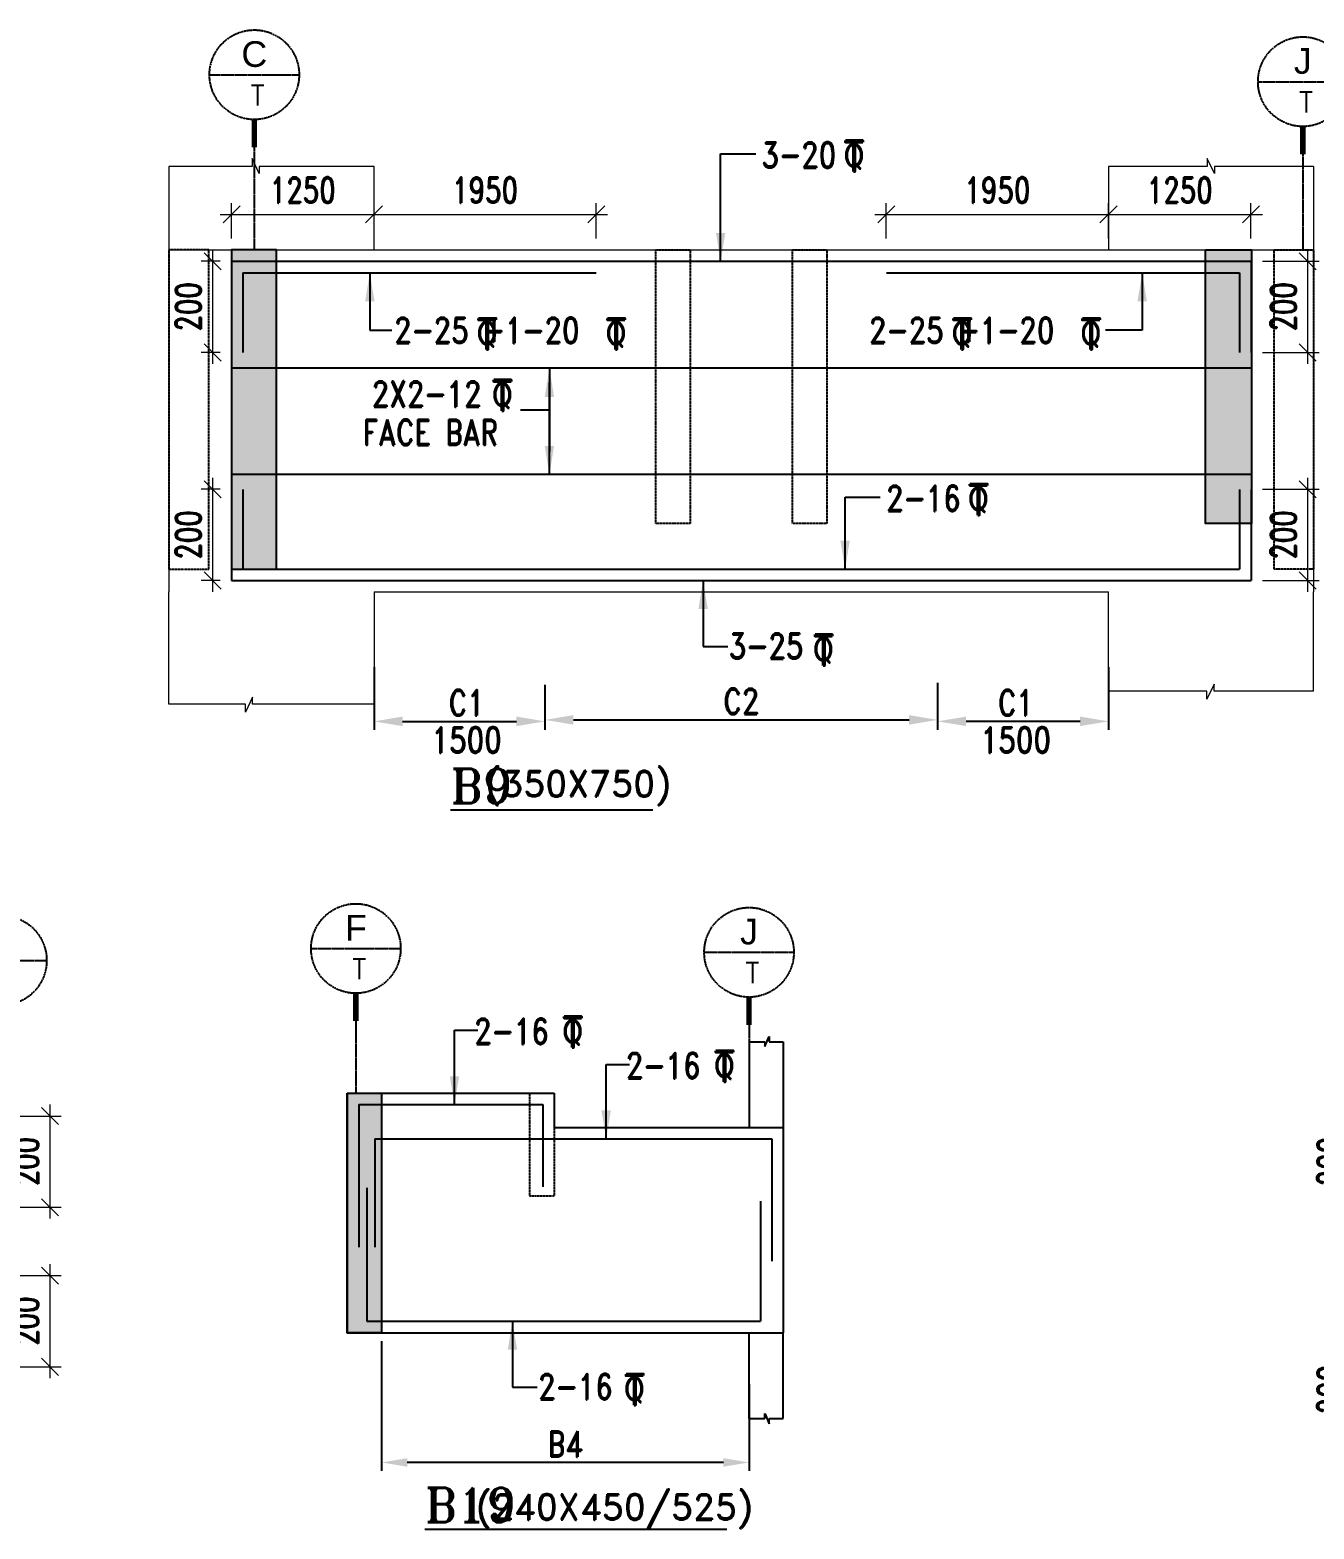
# Model space of a CAD drawing. Header units: millimetres. Extents: x 2061841 to 105821645, y -77612 to 48520811.
# Drawn here: x 2886981 to 2898248, y 29973 to 43119 of the extents above; entities that cross this region are included whole.
import ezdxf
from ezdxf.enums import TextEntityAlignment as Align

# ---------------------------------------------------------------- set-up
doc = ezdxf.new("R2010")
doc.units = ezdxf.units.MM
doc.header["$LTSCALE"] = 10
doc.header["$MEASUREMENT"] = 0
for name, pattern in [('$0$HIDDEN', [0.375, 0.25, -0.125]), ('BASEMENT COLUMN SETTING OUT-PART 2_R4$0$CENTER', [2, 1.25, -0.25, 0.25, -0.25]), ('CENTER', [2, 1.25, -0.25, 0.25, -0.25])]:
    doc.linetypes.add(name, pattern=pattern)
for name, color, linetype in [('A-Grid-Tower', 8, 'CENTER'), ('BASEMENT COLUMN SETTING OUT-PART 2_R4$0$A-GRID-MAIN', 2, 'BASEMENT COLUMN SETTING OUT-PART 2_R4$0$CENTER'), ('BEAM', 4, 'Continuous'), ('BEAM HATCH', 252, 'Continuous'), ('BEAM STIRRUPS', 3, 'Continuous'), ('LEADER', 3, 'Continuous'), ('REIN', 1, 'Continuous'), ('SHEET', 7, 'Continuous'), ('VIN_BEAM', 4, 'Continuous')]:
    doc.layers.add(name, color=color, linetype=linetype)
doc.layers.add('TEXT', color=2, linetype='Continuous', lineweight=25)
doc.layers.add('VIN_SLAB DIMENSION', color=3, linetype='Continuous', lineweight=13)
doc.styles.add('200', font='romand.shx', dxfattribs={"width": 0.8, "height": 225})
doc.styles.add('BASEMENT COLUMN SETTING OUT-PART 2_R4$0$MAS-TXTL', font='arial.ttf', dxfattribs={"height": 200})
doc.styles.add('BASEMENT COLUMN SETTING OUT-PART 2_R4$0$MAS-TXTS', font='romans.shx', dxfattribs={"width": 0.8, "height": 180})
doc.styles.add('PK', font='romand.shx', dxfattribs={"width": 0.7, "height": 225})
doc.styles.add('PRP 100', font='romand.shx', dxfattribs={"width": 0.75})
doc.styles.add('RD', font='romand.shx', dxfattribs={"width": 0.9, "height": 225})
doc.styles.add('ROMAND', font='romand', dxfattribs={"height": 200})
doc.styles.add('RT', font='romant.shx', dxfattribs={"height": 250})
doc.dimstyles.new('dim', dxfattribs={"dimtxt": 225, "dimasz": 150, "dimexe": 100, "dimexo": 100, "dimgap": 100, "dimtad": 1, "dimdec": 0, "dimlfac": -1, "dimrnd": 5, "dimdsep": 46, "dimtxsty": 'PRP 100', "dimblk": 'OBLIQUE', "dimcen": 1.5, "dimdle": 100, "dimclrd": 3, "dimclre": 3, "dimclrt": 2, "dimadec": 0, "dimazin": 0, "dimtfac": 1, "dimtdec": 0, "dimtix": 1, "dimtmove": 0, "dimatfit": 3, "dimldrblk": 'OBLIQUE', "dimfxl": 200, "dimlwd": -1, "dimlwe": -1, "dimarcsym": 0})
doc.dimstyles.new('GR', dxfattribs={"dimtxt": 225, "dimasz": 100, "dimexe": 50, "dimexo": 50, "dimgap": 40, "dimtad": 1, "dimdec": 0, "dimzin": 0, "dimdsep": 46, "dimtxsty": 'RD', "dimblk1": 'OBLIQUE', "dimblk2": 'OBLIQUE', "dimsah": 1, "dimcen": 0, "dimdle": 100, "dimclrd": 3, "dimclre": 3, "dimclrt": 2, "dimadec": 0, "dimazin": 0, "dimtfac": 1, "dimtdec": 0, "dimtix": 1, "dimtmove": 0, "dimatfit": 3, "dimfxl": 1, "dimtolj": 1, "dimtzin": 0, "dimarcsym": 0})
doc.dimstyles.new('GR2', dxfattribs={"dimtxt": 225, "dimasz": 100, "dimexe": 75, "dimexo": 75, "dimgap": 50, "dimtad": 1, "dimdec": 0, "dimdsep": 46, "dimtxsty": '200', "dimblk1": 'OBLIQUE', "dimblk2": 'OBLIQUE', "dimsah": 1, "dimcen": 50, "dimdle": 75, "dimclrd": 3, "dimclre": 3, "dimclrt": 2, "dimadec": 0, "dimazin": 0, "dimtfac": 1, "dimtdec": 0, "dimtix": 1, "dimtmove": 0, "dimatfit": 3, "dimldrblk": 'OBLIQUE', "dimfxl": 1, "dimtolj": 1, "dimtzin": 0, "dimarcsym": 0})

# ---------------------------------------------------------------- blocks, each defined once
blk = doc.blocks.new('_Oblique')
at = {"color": 0, "linetype": 'ByBlock', "lineweight": -2}
blk.add_line((-0.5, -0.5), (0.5, 0.5), dxfattribs=at)
blk = doc.blocks.new('*D1729')
at = {"layer": 'Defpoints', "color": 0, "transparency": 16777216}
for p in [(2891950, 41502), (2890000, 41191), (2891950, 41191)]:
    blk.add_point(p, dxfattribs=at)
at = {"layer": 'VIN_SLAB DIMENSION', "color": 3, "transparency": 16777216}
for p, q in [((2890000, 41291), (2890000, 41602)), ((2891950, 41291), (2891950, 41602)), ((2889900, 41502), (2892050, 41502))]:
    blk.add_line(p, q, dxfattribs=at)
at = {"layer": 'VIN_SLAB DIMENSION', "color": 3, "transparency": 16777216, "xscale": 150, "yscale": 150, "zscale": 150, "rotation": 180}
blk.add_blockref('_Oblique', (2890000, 41502), dxfattribs=at)
at = {"layer": 'VIN_SLAB DIMENSION', "color": 3, "transparency": 16777216, "xscale": 150, "yscale": 150, "zscale": 150}
blk.add_blockref('_Oblique', (2891950, 41502), dxfattribs=at)
at = {"layer": 'VIN_SLAB DIMENSION', "color": 2, "transparency": 16777216, "insert": (2890975, 41715), "char_height": 225, "attachment_point": 5, "style": 'PRP 100'}
blk.add_mtext('1950', dxfattribs=at)
blk = doc.blocks.new('OBLIQUE')
blk = doc.blocks.new('*D1730')
at = {"layer": 'Defpoints', "color": 0, "transparency": 16777216}
for p in [(2896445, 41502), (2894495, 41191), (2896445, 41191)]:
    blk.add_point(p, dxfattribs=at)
at = {"layer": 'VIN_SLAB DIMENSION', "color": 3, "transparency": 16777216}
for p, q in [((2894495, 41291), (2894495, 41602)), ((2896445, 41291), (2896445, 41602)), ((2894395, 41502), (2896545, 41502))]:
    blk.add_line(p, q, dxfattribs=at)
at = {"layer": 'VIN_SLAB DIMENSION', "color": 3, "transparency": 16777216, "xscale": 150, "yscale": 150, "zscale": 150, "rotation": 180}
blk.add_blockref('_Oblique', (2894495, 41502), dxfattribs=at)
at = {"layer": 'VIN_SLAB DIMENSION', "color": 3, "transparency": 16777216, "xscale": 150, "yscale": 150, "zscale": 150}
blk.add_blockref('_Oblique', (2896445, 41502), dxfattribs=at)
at = {"layer": 'VIN_SLAB DIMENSION', "color": 2, "transparency": 16777216, "insert": (2895470, 41715), "char_height": 225, "attachment_point": 5, "style": 'PRP 100'}
blk.add_mtext('1950', dxfattribs=at)
blk = doc.blocks.new('A$C33BE299A')
at = {"layer": 'SHEET', "color": 4, "style": 'ROMAND'}
for s, height, p in [('T', 170, (-16.2, 0)), ('Q', 125, (-14.4, 26.9))]:
    blk.add_text(s, height=height, dxfattribs=at).set_placement(p)
blk = doc.blocks.new('*D1722')
at = {"layer": 'BEAM STIRRUPS', "color": 3, "lineweight": -2, "ltscale": 0.25, "transparency": 16777216}
for p, q in [((2890066, 31620), (2890066, 30482)), ((2893291, 31244), (2893291, 30482)), ((2893066, 30557), (2890291, 30557))]:
    blk.add_line(p, q, dxfattribs=at)
at = {"layer": 'BEAM STIRRUPS', "color": 3, "linetype": 'Continuous', "ltscale": 0.25, "transparency": 16777216}
for points in [[(2890291, 30594), (2890291, 30519), (2890066, 30557)], [(2893066, 30594), (2893066, 30519), (2893291, 30557)]]:
    blk.add_solid(points, dxfattribs=at)
at = {"layer": 'Defpoints', "color": 0, "linetype": 'Continuous', "ltscale": 0.25, "transparency": 16777216}
for p in [(2890066, 31695, 2), (2893291, 31319, 46), (2890066, 30557)]:
    blk.add_point(p, dxfattribs=at)
at = {"layer": 'BEAM STIRRUPS', "color": 2, "linetype": 'Continuous', "ltscale": 0.25, "transparency": 16777216, "insert": (2891678, 30719), "char_height": 225, "attachment_point": 5, "rotation": 360, "style": '200'}
blk.add_mtext('\\A1;B4', dxfattribs=at)
blk = doc.blocks.new('*D1651')
at = {"layer": 'Defpoints', "color": 0, "transparency": 16777216}
for p in [(2888749, 41091, 52), (2888584, 40291), (2888749, 40291, 51)]:
    blk.add_point(p, dxfattribs=at)
at = {"layer": 'VIN_SLAB DIMENSION', "color": 3, "transparency": 16777216}
for p, q in [((2888584, 41191), (2888584, 40191)), ((2888649, 41091), (2888484, 41091)), ((2888649, 40291), (2888484, 40291))]:
    blk.add_line(p, q, dxfattribs=at)
at = {"layer": 'VIN_SLAB DIMENSION', "color": 3, "transparency": 16777216, "xscale": 150, "yscale": 150, "zscale": 150}
for p, rotation in [((2888584, 41091), 90), ((2888584, 40291), 270)]:
    blk.add_blockref('_Oblique', p, dxfattribs=dict(at, rotation=rotation))
at = {"layer": 'VIN_SLAB DIMENSION', "color": 2, "transparency": 16777216, "insert": (2888371, 40691), "char_height": 225, "attachment_point": 5, "rotation": 90, "style": 'PRP 100'}
blk.add_mtext('200', dxfattribs=at)
blk = doc.blocks.new('*D1652')
at = {"layer": 'Defpoints', "color": 0, "transparency": 16777216}
for p in [(2888749, 39091, 52), (2888584, 38291), (2888749, 38291, 51)]:
    blk.add_point(p, dxfattribs=at)
at = {"layer": 'VIN_SLAB DIMENSION', "color": 3, "transparency": 16777216}
for p, q in [((2888584, 39191), (2888584, 38191)), ((2888649, 39091), (2888484, 39091)), ((2888649, 38291), (2888484, 38291))]:
    blk.add_line(p, q, dxfattribs=at)
at = {"layer": 'VIN_SLAB DIMENSION', "color": 3, "transparency": 16777216, "xscale": 150, "yscale": 150, "zscale": 150}
for p, rotation in [((2888584, 39091), 90), ((2888584, 38291), 270)]:
    blk.add_blockref('_Oblique', p, dxfattribs=dict(at, rotation=rotation))
at = {"layer": 'VIN_SLAB DIMENSION', "color": 2, "transparency": 16777216, "insert": (2888371, 38691), "char_height": 225, "attachment_point": 5, "rotation": 90, "style": 'PRP 100'}
blk.add_mtext('200', dxfattribs=at)
blk = doc.blocks.new('*D1653')
at = {"layer": 'Defpoints', "color": 0, "transparency": 16777216}
for p in [(2897696, 41091, 52), (2897696, 40291, 51), (2898192, 40291)]:
    blk.add_point(p, dxfattribs=at)
at = {"layer": 'VIN_SLAB DIMENSION', "color": 3, "transparency": 16777216}
for p, q in [((2898192, 41191), (2898192, 40191)), ((2897796, 41091), (2898292, 41091)), ((2897796, 40291), (2898292, 40291))]:
    blk.add_line(p, q, dxfattribs=at)
at = {"layer": 'VIN_SLAB DIMENSION', "color": 3, "transparency": 16777216, "xscale": 150, "yscale": 150, "zscale": 150}
for p, rotation in [((2898192, 41091), 90), ((2898192, 40291), 270)]:
    blk.add_blockref('_Oblique', p, dxfattribs=dict(at, rotation=rotation))
at = {"layer": 'VIN_SLAB DIMENSION', "color": 2, "transparency": 16777216, "insert": (2897980, 40691), "char_height": 225, "attachment_point": 5, "rotation": 90, "style": 'PRP 100'}
blk.add_mtext('200', dxfattribs=at)
blk = doc.blocks.new('*D1654')
at = {"layer": 'Defpoints', "color": 0, "transparency": 16777216}
for p in [(2897696, 39091, 52), (2897696, 38291, 51), (2898192, 38291)]:
    blk.add_point(p, dxfattribs=at)
at = {"layer": 'VIN_SLAB DIMENSION', "color": 3, "transparency": 16777216}
for p, q in [((2898192, 39191), (2898192, 38191)), ((2897796, 39091), (2898292, 39091)), ((2897796, 38291), (2898292, 38291))]:
    blk.add_line(p, q, dxfattribs=at)
at = {"layer": 'VIN_SLAB DIMENSION', "color": 3, "transparency": 16777216, "xscale": 150, "yscale": 150, "zscale": 150}
for p, rotation in [((2898192, 39091), 90), ((2898192, 38291), 270)]:
    blk.add_blockref('_Oblique', p, dxfattribs=dict(at, rotation=rotation))
at = {"layer": 'VIN_SLAB DIMENSION', "color": 2, "transparency": 16777216, "insert": (2897980, 38691), "char_height": 225, "attachment_point": 5, "rotation": 90, "style": 'PRP 100'}
blk.add_mtext('200', dxfattribs=at)
blk = doc.blocks.new('*D1667')
at = {"layer": 'Defpoints', "color": 0, "transparency": 16777216}
for p in [(2898801, 33595, 52), (2898600, 32795), (2898801, 32795, 51)]:
    blk.add_point(p, dxfattribs=at)
at = {"layer": 'VIN_SLAB DIMENSION', "color": 3, "transparency": 16777216}
for p, q in [((2898600, 33695), (2898600, 32695)), ((2898701, 33595), (2898500, 33595)), ((2898701, 32795), (2898500, 32795))]:
    blk.add_line(p, q, dxfattribs=at)
at = {"layer": 'VIN_SLAB DIMENSION', "color": 3, "transparency": 16777216, "xscale": 150, "yscale": 150, "zscale": 150}
for p, rotation in [((2898600, 33595), 90), ((2898600, 32795), 270)]:
    blk.add_blockref('_Oblique', p, dxfattribs=dict(at, rotation=rotation))
at = {"layer": 'VIN_SLAB DIMENSION', "color": 2, "transparency": 16777216, "insert": (2898388, 33195), "char_height": 225, "attachment_point": 5, "rotation": 90, "style": 'PRP 100'}
blk.add_mtext('200', dxfattribs=at)
blk = doc.blocks.new('*D1670')
at = {"layer": 'Defpoints', "color": 0, "transparency": 16777216}
for p in [(2898801, 31595, 52), (2898600, 30795), (2898801, 30795, 51)]:
    blk.add_point(p, dxfattribs=at)
at = {"layer": 'VIN_SLAB DIMENSION', "color": 3, "transparency": 16777216}
for p, q in [((2898600, 31695), (2898600, 30695)), ((2898701, 31595), (2898500, 31595)), ((2898701, 30795), (2898500, 30795))]:
    blk.add_line(p, q, dxfattribs=at)
at = {"layer": 'VIN_SLAB DIMENSION', "color": 3, "transparency": 16777216, "xscale": 150, "yscale": 150, "zscale": 150}
for p, rotation in [((2898600, 31595), 90), ((2898600, 30795), 270)]:
    blk.add_blockref('_Oblique', p, dxfattribs=dict(at, rotation=rotation))
at = {"layer": 'VIN_SLAB DIMENSION', "color": 2, "transparency": 16777216, "insert": (2898388, 31195), "char_height": 225, "attachment_point": 5, "rotation": 90, "style": 'PRP 100'}
blk.add_mtext('200', dxfattribs=at)
blk = doc.blocks.new('*D1590')
at = {"layer": 'Defpoints', "color": 0, "transparency": 16777216}
for p in [(2890000, 41502), (2888750, 41191), (2890000, 41191)]:
    blk.add_point(p, dxfattribs=at)
at = {"layer": 'VIN_SLAB DIMENSION', "color": 3, "transparency": 16777216}
for p, q in [((2888750, 41291), (2888750, 41602)), ((2890000, 41291), (2890000, 41602)), ((2888650, 41502), (2890100, 41502))]:
    blk.add_line(p, q, dxfattribs=at)
at = {"layer": 'VIN_SLAB DIMENSION', "color": 3, "transparency": 16777216, "xscale": 150, "yscale": 150, "zscale": 150, "rotation": 180}
blk.add_blockref('_Oblique', (2888750, 41502), dxfattribs=at)
at = {"layer": 'VIN_SLAB DIMENSION', "color": 3, "transparency": 16777216, "xscale": 150, "yscale": 150, "zscale": 150}
blk.add_blockref('_Oblique', (2890000, 41502), dxfattribs=at)
at = {"layer": 'VIN_SLAB DIMENSION', "color": 2, "transparency": 16777216, "insert": (2889375, 41715), "char_height": 225, "attachment_point": 5, "style": 'PRP 100'}
blk.add_mtext('1250', dxfattribs=at)
blk = doc.blocks.new('*D1591')
at = {"layer": 'Defpoints', "color": 0, "transparency": 16777216}
for p in [(2897695, 41502), (2896445, 41191), (2897695, 41191)]:
    blk.add_point(p, dxfattribs=at)
at = {"layer": 'VIN_SLAB DIMENSION', "color": 3, "transparency": 16777216}
for p, q in [((2896445, 41291), (2896445, 41602)), ((2897695, 41291), (2897695, 41602)), ((2896345, 41502), (2897795, 41502))]:
    blk.add_line(p, q, dxfattribs=at)
at = {"layer": 'VIN_SLAB DIMENSION', "color": 3, "transparency": 16777216, "xscale": 150, "yscale": 150, "zscale": 150, "rotation": 180}
blk.add_blockref('_Oblique', (2896445, 41502), dxfattribs=at)
at = {"layer": 'VIN_SLAB DIMENSION', "color": 3, "transparency": 16777216, "xscale": 150, "yscale": 150, "zscale": 150}
blk.add_blockref('_Oblique', (2897695, 41502), dxfattribs=at)
at = {"layer": 'VIN_SLAB DIMENSION', "color": 2, "transparency": 16777216, "insert": (2897070, 41715), "char_height": 225, "attachment_point": 5, "style": 'PRP 100'}
blk.add_mtext('1250', dxfattribs=at)
blk = doc.blocks.new('BASEMENT COLUMN SETTING OUT-PART 2_R4$0$GRID TARGET1')
blk.add_wipeout([(393, -655), (392, -641), (392, -628), (390, -614), (389, -600), (387, -587), (384, -573), (381, -560), (377, -547), (373, -534), (369, -521), (364, -508), (359, -495), (353, -483), (347, -471), (340, -459), (333, -447), (325, -435), (318, -424), (309, -413), (301, -403), (292, -392), (282, -382), (273, -373), (263, -363), (252, -354), (242, -346), (231, -337), (220, -330), (208, -322), (196, -315), (184, -308), (172, -302), (160, -296), (147, -291), (134, -286), (121, -282), (108, -278), (95, -274), (82, -271), (68, -268), (55, -266), (41, -265), (27, -263), (14, -263), (0, -262), (-14, -263), (-27, -263), (-41, -265), (-55, -266), (-68, -268), (-82, -271), (-95, -274), (-108, -278), (-121, -282), (-134, -286), (-147, -291), (-160, -296), (-172, -302), (-184, -308), (-196, -315), (-208, -322), (-220, -330), (-231, -337), (-242, -346), (-252, -354), (-263, -363), (-273, -373), (-282, -382), (-292, -392), (-301, -403), (-309, -413), (-318, -424), (-325, -435), (-333, -447), (-340, -459), (-347, -471), (-353, -483), (-359, -495), (-364, -508), (-369, -521), (-373, -534), (-377, -547), (-381, -560), (-384, -573), (-387, -587), (-389, -600), (-390, -614), (-392, -628), (-392, -641), (-393, -655), (-392, -669), (-392, -682), (-390, -696), (-389, -710), (-387, -723), (-384, -737), (-381, -750), (-377, -763), (-373, -776), (-369, -789), (-364, -802), (-359, -815), (-353, -827), (-347, -839), (-340, -851), (-333, -863), (-325, -875), (-318, -886), (-309, -897), (-301, -907), (-292, -918), (-282, -928), (-273, -937), (-263, -947), (-252, -956), (-242, -964), (-231, -973), (-220, -981), (-208, -988), (-196, -995), (-184, -1002), (-172, -1008), (-160, -1014), (-147, -1019), (-134, -1024), (-121, -1028), (-108, -1032), (-95, -1036), (-82, -1039), (-68, -1042), (-55, -1044), (-41, -1046), (-27, -1047), (-14, -1047), (0, -1048), (14, -1047), (27, -1047), (41, -1046), (55, -1044), (68, -1042), (82, -1039), (95, -1036), (108, -1032), (121, -1028), (134, -1024), (147, -1019), (160, -1014), (172, -1008), (184, -1002), (196, -995), (208, -988), (220, -981), (231, -973), (242, -964), (252, -956), (263, -947), (273, -937), (282, -928), (292, -918), (301, -907), (309, -897), (318, -886), (325, -875), (333, -863), (340, -851), (347, -839), (353, -827), (359, -815), (364, -802), (369, -789), (373, -776), (377, -763), (381, -750), (384, -737), (387, -723), (389, -710), (390, -696), (392, -682), (392, -669)])
blk.add_line((-393, -655), (393, -655))
at = {"const_width": 48.8}
blk.add_lwpolyline([(0, -1048), (0, -1292)], dxfattribs=at)
blk.add_circle((0, -655), 393)
for tag, height, style, p in [('AS', 225, 'BASEMENT COLUMN SETTING OUT-PART 2_R4$0$MAS-TXTL', (0, -586)), ('REF', 180, 'BASEMENT COLUMN SETTING OUT-PART 2_R4$0$MAS-TXTS', (29, -925))]:
    blk.add_attdef(tag, text='', height=height, dxfattribs=dict(style=style)).set_placement(p, align=Align.CENTER)
blk = doc.blocks.new('*D1454')
at = {"layer": 'BEAM', "color": 3, "lineweight": -2, "transparency": 16777216}
for p, q in [((2890000, 37530), (2890000, 36981)), ((2891500, 37375), (2891500, 36981)), ((2890250, 37056), (2891250, 37056))]:
    blk.add_line(p, q, dxfattribs=at)
at = {"layer": 'BEAM', "color": 3, "transparency": 16777216}
for points in [[(2890250, 37098), (2890250, 37014), (2890000, 37056)], [(2891250, 37098), (2891250, 37014), (2891500, 37056)]]:
    blk.add_solid(points, dxfattribs=at)
at = {"layer": 'Defpoints', "color": 0, "transparency": 16777216}
for p in [(2890000, 37605, 0), (2891500, 37450, 0), (2891500, 37056)]:
    blk.add_point(p, dxfattribs=at)
at = {"layer": 'BEAM', "color": 2, "transparency": 16777216, "char_height": 225, "attachment_point": 5, "style": '200'}
for s, insert in [('\\A1;C1', (2890813, 37219)), ('\\A1;1500', (2890813, 36894))]:
    blk.add_mtext(s, dxfattribs=dict(at, insert=insert))
blk = doc.blocks.new('*D1455')
at = {"layer": 'BEAM', "color": 3, "lineweight": -2, "transparency": 16777216}
for p, q in [((2896445, 37531), (2896445, 36981)), ((2894945, 37395), (2894945, 36981)), ((2896195, 37056), (2895195, 37056))]:
    blk.add_line(p, q, dxfattribs=at)
at = {"layer": 'BEAM', "color": 3, "transparency": 16777216}
for points in [[(2895195, 37098), (2895195, 37015), (2894945, 37056)], [(2896195, 37098), (2896195, 37015), (2896445, 37056)]]:
    blk.add_solid(points, dxfattribs=at)
at = {"layer": 'Defpoints', "color": 0, "transparency": 16777216}
for p in [(2896445, 37606, 0), (2894945, 37470, 0), (2894945, 37056)]:
    blk.add_point(p, dxfattribs=at)
at = {"layer": 'BEAM', "color": 2, "transparency": 16777216, "char_height": 225, "attachment_point": 5, "style": '200'}
for s, insert in [('\\A1;C1', (2895632, 37219)), ('\\A1;1500', (2895632, 36894))]:
    blk.add_mtext(s, dxfattribs=dict(at, insert=insert))
blk = doc.blocks.new('*D1456')
at = {"layer": 'BEAM', "color": 3, "lineweight": -2, "transparency": 16777216}
for p, q in [((2894945, 37395), (2894945, 36994)), ((2891500, 37300), (2891500, 36994)), ((2891750, 37069), (2894695, 37069))]:
    blk.add_line(p, q, dxfattribs=at)
at = {"layer": 'BEAM', "color": 3, "transparency": 16777216}
for points in [[(2891750, 37111), (2891750, 37027), (2891500, 37069)], [(2894695, 37111), (2894695, 37027), (2894945, 37069)]]:
    blk.add_solid(points, dxfattribs=at)
at = {"layer": 'Defpoints', "color": 0, "transparency": 16777216}
for p in [(2894945, 37470, 14), (2891500, 37375), (2894945, 37069)]:
    blk.add_point(p, dxfattribs=at)
at = {"layer": 'BEAM', "color": 2, "transparency": 16777216, "insert": (2893223, 37232), "char_height": 225, "attachment_point": 5, "style": '200'}
blk.add_mtext('\\A1;C2', dxfattribs=at)
blk = doc.blocks.new('*D1226')
at = {"layer": 'Defpoints', "color": 0, "transparency": 16777216}
for p in [(2886664, 33595, 52), (2886664, 32795, 51), (2887156, 32795)]:
    blk.add_point(p, dxfattribs=at)
at = {"layer": 'VIN_SLAB DIMENSION', "color": 3, "transparency": 16777216}
for p, q in [((2887156, 33695), (2887156, 32695)), ((2886764, 33595), (2887256, 33595)), ((2886764, 32795), (2887256, 32795))]:
    blk.add_line(p, q, dxfattribs=at)
at = {"layer": 'VIN_SLAB DIMENSION', "color": 3, "transparency": 16777216, "xscale": 150, "yscale": 150, "zscale": 150}
for p, rotation in [((2887156, 33595), 90), ((2887156, 32795), 270)]:
    blk.add_blockref('_Oblique', p, dxfattribs=dict(at, rotation=rotation))
at = {"layer": 'VIN_SLAB DIMENSION', "color": 2, "transparency": 16777216, "insert": (2886944, 33195), "char_height": 225, "attachment_point": 5, "rotation": 90, "style": 'PRP 100'}
blk.add_mtext('200', dxfattribs=at)
blk = doc.blocks.new('*D1227')
at = {"layer": 'Defpoints', "color": 0, "transparency": 16777216}
for p in [(2886664, 32195, 52), (2886664, 31395, 51), (2887156, 31395)]:
    blk.add_point(p, dxfattribs=at)
at = {"layer": 'VIN_SLAB DIMENSION', "color": 3, "transparency": 16777216}
for p, q in [((2887156, 32295), (2887156, 31295)), ((2886764, 32195), (2887256, 32195)), ((2886764, 31395), (2887256, 31395))]:
    blk.add_line(p, q, dxfattribs=at)
at = {"layer": 'VIN_SLAB DIMENSION', "color": 3, "transparency": 16777216, "xscale": 150, "yscale": 150, "zscale": 150}
for p, rotation in [((2887156, 32195), 90), ((2887156, 31395), 270)]:
    blk.add_blockref('_Oblique', p, dxfattribs=dict(at, rotation=rotation))
at = {"layer": 'VIN_SLAB DIMENSION', "color": 2, "transparency": 16777216, "insert": (2886944, 31795), "char_height": 225, "attachment_point": 5, "rotation": 90, "style": 'PRP 100'}
blk.add_mtext('200', dxfattribs=at)

msp = doc.modelspace()

# ---------------------------------------------------------------- hatches: boundary and pattern name
at = {"layer": 'BEAM HATCH'}
for points in [[(2889145.1, 41190.6), (2888750, 41190.6), (2888750, 38390.6), (2889145.1, 38390.6)], [(2897295, 41190.6), (2897700, 41190.6), (2897699.8, 38790.6), (2897294.7, 38790.6)], [(2889765.7, 33794.6), (2890065.7, 33794.6), (2890065.7, 31694.6), (2889765.7, 31694.6)]]:
    msp.add_hatch(color=252, dxfattribs=at).paths.add_polyline_path(points)

# ---------------------------------------------------------------- linework, layer by layer
at = {"layer": 'A-Grid-Tower', "color": 6}
for p, q in [((2888949.5, 42090.1, 0), (2888947.6, 41190.6, 0)), ((2898149.9, 42129.2, -17), (2898149.8, 41190.6, -51.1)), ((2889840.7, 34427.3, 0), (2889840.7, 33794.6, 0)), ((2893290.7, 34393.8, 0), (2893290.7, 33494.6, 0))]:
    msp.add_line(p, q, dxfattribs=at)
at = {"layer": 'BEAM', "lineweight": 13}
for p, q in [((2888930.1, 41993.5, -51.6), (2888930.1, 41922.8, -51.6)), ((2888993.3, 41861.9, -51.6), (2888930.1, 41993.5, -51.6)), ((2897311.5, 41993.5, -103.1), (2897311.5, 41922.8, -103.1)), ((2897374.6, 41861.9, -103.1), (2897311.5, 41993.5, -103.1)), ((2888200, 41922.8, -51.6), (2888200, 41190.6, -51.6)), ((2888930.1, 41922.8, -51.6), (2888200, 41922.8, 0)), ((2888993.3, 41922.8, -51.6), (2888993.3, 41861.9, -51.6)), ((2890000, 41922.8, 175.2), (2888993.3, 41922.8, -51.6)), ((2890000, 41190.6, 0), (2890000, 41922.8, 0)), ((2896445.1, 41922.8, -51.6), (2896445.1, 41190.6, -51.6)), ((2897311.5, 41922.8, -103.1), (2896445.1, 41922.8, 0)), ((2897374.6, 41922.8, -103.1), (2897374.6, 41861.9, -103.1)), ((2898245.1, 41922.8, -51.6), (2897374.6, 41922.8, -103.1)), ((2898245.1, 41922.8, -51.6), (2898245.1, 41190.6, -51.6)), ((2888200, 41190.6, 0), (2888200, 38190.6, 0)), ((2888200, 41190.6, 0), (2898245.1, 41190.6, -51.6)), ((2898245.1, 41190.6, -51.6), (2898245.1, 38190.6, -51.6)), ((2888200, 37207.6, -51.6), (2888200, 38190.6, -51.6)), ((2890000, 38190.6, 0), (2896445.1, 38190.6, -51.6)), ((2890000, 38190.6, 0), (2890000, 37207.6, 0)), ((2896445.1, 37321.5, -51.6), (2896445.1, 38190.6, -51.6)), ((2898245.1, 37321.5, -51.6), (2898245.1, 38190.6, -51.6)), ((2897371.2, 37382.5, -103.1), (2897308.1, 37250.9, -103.1)), ((2897371.2, 37321.5, -103.1), (2897371.2, 37382.5, -103.1)), ((2888871.3, 37207.6, -51.6), (2888200, 37207.6, 0)), ((2888934.4, 37268.6, -51.6), (2888871.3, 37137, -51.6)), ((2888871.3, 37137, -51.6), (2888871.3, 37207.6, -51.6)), ((2888934.4, 37207.6, -51.6), (2888934.4, 37268.6, -51.6)), ((2890000, 37207.6, 175.2), (2888934.4, 37207.6, -51.6)), ((2897308.1, 37321.5, -103.1), (2896445.1, 37321.5, 0)), ((2897308.1, 37250.9, -103.1), (2897308.1, 37321.5, -103.1)), ((2898245.1, 37321.5, -51.6), (2897371.2, 37321.5, -103.1))]:
    msp.add_line(p, q, dxfattribs=at)
at = {"layer": 'BEAM'}
for p, q in [((2893290.7, 34245.6, 0), (2893290.7, 33494.6, 0)), ((2893290.7, 34245.6, 0), (2893427.9, 34245.6, 0)), ((2893427.9, 34203.9, 0), (2893466.3, 34293.1, 0)), ((2893427.9, 34245.6, 0), (2893427.9, 34203.9, 0)), ((2893466.3, 34293.1, 0), (2893466.3, 34245.6, 0)), ((2893466.3, 34245.6, 0), (2893590.7, 34245.6, 0)), ((2893590.7, 34245.6, 0), (2893590.7, 33494.6, 0)), ((2889765.7, 33794.6, 0), (2889765.7, 31694.6, 0)), ((2889765.7, 33794.6, 0), (2891581.4, 33794.6, 0)), ((2891581.4, 33794.6, 0), (2891581.4, 33494.6, 0)), ((2889765.7, 33694.6, 0), (2889765.7, 31794.6, 0)), ((2891581.4, 33494.6, 0), (2893590.7, 33494.6, 0)), ((2893590.7, 33494.6, 0), (2893590.7, 31694.6, 0)), ((2889765.7, 31694.6, 0), (2893590.7, 31694.6, 0)), ((2893290.7, 30943.5, 0), (2893290.7, 31694.6, 0)), ((2893590.7, 30943.5, 0), (2893590.7, 31694.6, 0)), ((2893290.7, 30943.5, 0), (2893427.9, 30943.5, 0)), ((2893427.9, 30943.5, 0), (2893427.9, 30985.3, 0)), ((2893427.9, 30985.3, 0), (2893466.3, 30896, 0)), ((2893466.3, 30943.5, 0), (2893590.7, 30943.5, 0)), ((2893466.3, 30896, 0), (2893466.3, 30943.5, 0))]:
    msp.add_line(p, q, dxfattribs=at)
at = {"layer": 'BEAM', "elevation": 0}
msp.add_lwpolyline([(2889765.7, 33794.6), (2890065.7, 33794.6), (2890065.7, 31694.6), (2889765.7, 31694.6)], close=True, dxfattribs=at)
at = {"layer": 'LEADER', "color": 3}
msp.add_line((2891539.2, 39783.9, 0), (2891285, 39783.9, 0), dxfattribs=at)
at = {"layer": 'REIN'}
for p, q in [((2888749.4, 41090.6, 0), (2888749.4, 40290.6, -0.4)), ((2888750, 41090.6, 0), (2892165.6, 41090.6, 0)), ((2892165.6, 41090.6, 0), (2897695.7, 41090.6, -51.6)), ((2897695.7, 41090.6, -51.6), (2897695.7, 40290.6, -52)), ((2888849.4, 40990.6, 0), (2891950, 40990.6, 0)), ((2888849.4, 40990.6, 0), (2888849.4, 40290.6, -0.4)), ((2894496, 40990.6, -51.6), (2897595.7, 40990.6, -51.6)), ((2897595.7, 40990.6, -51.6), (2897595.7, 40290.6, -52)), ((2888750, 40157.2, 0), (2897699.9, 40157.3, 0)), ((2888750, 39223.9, 0), (2897699.8, 39223, 0)), ((2888749.4, 39090.6, -1.5), (2888749.4, 38290.6, -1.9)), ((2888849.4, 39090.6, -1.5), (2888849.4, 38390.6, 0)), ((2897595.7, 39090.6, -49), (2897595.7, 38390.6, -49.3)), ((2897695.7, 39090.6, -49), (2897695.7, 38290.6, -49.3)), ((2888849.4, 38390.5, -1.8), (2897595.7, 38390.6, -48.8)), ((2888749.4, 38290.6, -1.9), (2897695.7, 38290.6, -49.3)), ((2897595.7, 38290.6, -49.3), (2897595.7, 38290.6, -49.3)), ((2889865.7, 33694.6, 0), (2891481.4, 33694.6, 0)), ((2889865.7, 33694.6, 0), (2889865.7, 32446, 0)), ((2891481.4, 33694.6, 0), (2891481.4, 32972.8, 0)), ((2890006.3, 33394.6, 0), (2893490.7, 33394.6, 0)), ((2890006.3, 33394.6, 0), (2890006.3, 32446, 0)), ((2893490.7, 33394.6, 0), (2893490.7, 32321.8, 0)), ((2889936.8, 32963.8, 0), (2889936.8, 31794.6, 0)), ((2893390.7, 32849.4, 0), (2893390.7, 31794.6, 0)), ((2889936.8, 31794.6, 0), (2893390.7, 31794.6, 0))]:
    msp.add_line(p, q, dxfattribs=at)
at = {"layer": 'VIN_BEAM', "linetype": '$0$HIDDEN'}
for p, q in [((2891365.4, 33794.6, 0), (2891365.4, 32894.6, 0)), ((2891581.4, 33794.6, 0), (2891581.4, 32894.6, 0)), ((2891365.4, 32894.6, 0), (2891581.4, 32894.6, 0))]:
    msp.add_line(p, q, dxfattribs=at)
at = {"layer": 'VIN_BEAM', "linetype": '$0$HIDDEN', "elevation": 0}
for points in [[(2888550, 41190.6), (2888200, 41190.6), (2888200, 38390.6), (2888550, 38390.6)], [(2892472.6, 41190.6), (2892772.6, 41190.6), (2892772.6, 38790.6), (2892472.6, 38790.6)], [(2893672.5, 41190.6), (2893972.5, 41190.6), (2893972.5, 38790.6), (2893672.5, 38790.6)], [(2897900, 41190.6), (2898245.1, 41190.6), (2898245.1, 38390.6), (2897900, 38390.6)]]:
    msp.add_lwpolyline(points, close=True, dxfattribs=at)
at = {"layer": 'VIN_BEAM', "elevation": 0}
for points in [[(2889145.1, 41190.6), (2888750, 41190.6), (2888750, 38390.6), (2889145.1, 38390.6)], [(2897295, 41190.6), (2897700, 41190.6), (2897699.8, 38790.6), (2897294.7, 38790.6)]]:
    msp.add_lwpolyline(points, close=True, dxfattribs=at)

# ---------------------------------------------------------------- block references
at = {"layer": 'BASEMENT COLUMN SETTING OUT-PART 2_R4$0$A-GRID-MAIN', "color": 240, "true_color": 0xed1f24}
msp.add_blockref('BASEMENT COLUMN SETTING OUT-PART 2_R4$0$GRID TARGET1', (2886734.3, 35614.4, 0), dxfattribs=at).add_auto_attribs({'REF': 'T', 'AS': 'C'})
at = {"layer": 'TEXT', "color": 1, "xscale": 1.600000001490116, "yscale": 1.600000001490116, "zscale": 1.600000001490116}
for p in [(2894139.4, 41877, 243658.3), (2890920.4, 40317.5, 243606.7), (2892051.5, 40317.5, 243606.7), (2895087.6, 40317.5, 243606.7), (2896218.6, 40317.5, 243606.7), (2891053.4, 39778.3, 243658.3), (2895231.4, 38865.7, 243658.3), (2893872.5, 37545.5, 243658.3)]:
    msp.add_blockref('A$C33BE299A', p, dxfattribs=at)
at = {"layer": 'TEXT', "color": 2, "xscale": 1.600000001490116, "yscale": 1.600000001490116, "zscale": 1.600000001490116}
for p in [(2891671.1, 34194.7, 243658), (2893001.9, 33894.7, 243658), (2892214, 31060, 243658)]:
    msp.add_blockref('A$C33BE299A', p, dxfattribs=at)

# ---------------------------------------------------------------- texts
at = {"layer": 'TEXT', "color": 2, "style": 'PK', "width": 0.8}
for s, p in [('3-20', (2893400.6, 41910.4, -0.2)), ('2-25 +1-20', (2890175.6, 40372.9, -51.5)), ('2-25 +1-20', (2894342.7, 40372.9, -51.5)), ('2X2-12', (2889979.2, 39814.8, 0)), ('FACE BAR', (2889899.1, 39478.7, 0)), ('2-16', (2894492.6, 38899.1, -0.2)), ('2-16', (2890878.3, 34224.9, -0.2)), ('2-16', (2892209.2, 33924.9, -0.2))]:
    msp.add_text(s, height=225, dxfattribs=at).set_placement(p)
for s, p in [('3-25', (2893112.4, 37605, 0)), ('2-16', (2891439.5, 31109, 0))]:
    msp.add_text(s, height=225, rotation=0, dxfattribs=at).set_placement(p)
at = {"layer": 'TEXT', "color": 1, "style": 'RT'}
for s, p in [('%%UB9      ', (2891558.1, 36490.1, 0)), ('%%UB19         ', (2891770.2, 30183, 0))]:
    msp.add_text(s, height=300, dxfattribs=at).set_placement(p, align=Align.MIDDLE_CENTER)
at = {"layer": 'TEXT', "color": 2, "style": 'RD'}
for s, p in [('(350X750)', (2890982.3, 36396, 0)), ('(240X450/525)', (2890899.3, 30054.8, 0))]:
    msp.add_text(s, height=225, dxfattribs=at).set_placement(p)

# ---------------------------------------------------------------- dimensions: what is measured, and where the dimension line sits
at = {"layer": 'BEAM'}
dim = msp.add_linear_dim(base=(2891500, 37056, 0.1), p1=(2890000, 37605.3, 0.1), p2=(2891500, 37450.2, 0.1), text='C1\\X1500', dimstyle='GR2', override={"dimasz": 250, "dimtxsty": '200', "dimldrblk": 'OBLIQUE'}, dxfattribs=at)
dim.commit()
dim.dimension.update_dxf_attribs({"geometry": '*D1454', "text_midpoint": (2890812.8, 37056, 0.1), "dimtype": 160})
dim = msp.add_linear_dim(base=(2894945.1, 37056.4, -51.6), p1=(2896445.1, 37605.6, -51.6), p2=(2894945.1, 37469.9, -51.6), angle=180, text='C1\\X1500', dimstyle='GR2', override={"dimasz": 250, "dimtxsty": '200', "dimldrblk": 'OBLIQUE'}, dxfattribs=at)
dim.commit()
dim.dimension.update_dxf_attribs({"geometry": '*D1455', "text_midpoint": (2895632.3, 37056.4, -51.6), "dimtype": 160})
dim = msp.add_linear_dim(base=(2894945.1, 37069.2, 0.1), p1=(2891500, 37375.2, 0.1), p2=(2894945.1, 37469.9, 14.1), text='C2', dimstyle='GR2', override={"dimasz": 250, "dimtxsty": '200', "dimldrblk": 'OBLIQUE'}, dxfattribs=at)
dim.commit()
dim.dimension.update_dxf_attribs({"geometry": '*D1456', "text_midpoint": (2893222.5, 37231.7, 0.1)})
at = {"layer": 'BEAM STIRRUPS', "linetype": 'Continuous', "ltscale": 0.25}
dim = msp.add_linear_dim(base=(2890065.7, 30556.7, 0), p1=(2893290.7, 31319, 46.4), p2=(2890065.7, 31694.6, 1.6), angle=179.99996, text='B4', dimstyle='GR2', override={"dimasz": 225, "dimtxsty": '200', "dimfxl": 3, "dimarcsym": 2}, dxfattribs=at)
dim.commit()
dim.dimension.update_dxf_attribs({"geometry": '*D1722', "text_midpoint": (2891678.2, 30556.7, 0), "dimtype": 160})
at = {"layer": 'VIN_SLAB DIMENSION'}
for base, p1, p2, picture, middle in [((2890000, 41502.2, 0), (2888750, 41190.6, 0), (2890000, 41190.6, 0), '*D1590', (2889375, 41714.7, 0)), ((2891950, 41502.2, 0), (2890000, 41190.6, 0), (2891950, 41190.6, 0), '*D1729', (2890975, 41714.7, 0)), ((2896445.1, 41502.2, -51.6), (2894495.1, 41190.6, -51.6), (2896445.1, 41190.6, -51.6), '*D1730', (2895470.1, 41714.7, -51.6)), ((2897695.1, 41502.2, -51.6), (2896445.1, 41190.6, -51.6), (2897695.1, 41190.6, -51.6), '*D1591', (2897070.1, 41714.7, -51.6))]:
    dim = msp.add_linear_dim(base=base, p1=p1, p2=p2, dimstyle='dim', dxfattribs=at)
    dim.commit()
    dim.dimension.update_dxf_attribs({"geometry": picture, "text_midpoint": middle})
for base, p1, p2, picture, middle in [((2888583.7, 40290.6, -51.6), (2888749.4, 41090.6, 0), (2888749.4, 40290.6, -0.4), '*D1651', (2888371.2, 40690.6, -51.6)), ((2898192.2, 40290.6, -103.1), (2897695.7, 41090.6, -51.6), (2897695.7, 40290.6, -52), '*D1653', (2897979.7, 40690.6, -103.1)), ((2888583.7, 38290.6, -53), (2888749.4, 39090.6, -1.5), (2888749.4, 38290.6, -1.9), '*D1652', (2888371.2, 38690.6, -53)), ((2898192.2, 38290.6, -100.5), (2897695.7, 39090.6, -49), (2897695.7, 38290.6, -49.3), '*D1654', (2897979.7, 38690.6, -100.5)), ((2887156.2, 32794.6, 0), (2886663.5, 33594.6, 51.6), (2886663.5, 32794.6, 51.2), '*D1226', (2886943.7, 33194.6, 0)), ((2898600.3, 32794.5, 0), (2898801, 33594.5, 51.6), (2898801, 32794.5, 51.2), '*D1667', (2898387.8, 33194.5, 0)), ((2887156.2, 31394.6, 0), (2886663.5, 32194.6, 51.6), (2886663.5, 31394.6, 51.2), '*D1227', (2886943.7, 31794.6, 0)), ((2898600.3, 30794.6, -1.4), (2898801, 31594.6, 50.1), (2898801, 30794.6, 49.8), '*D1670', (2898387.8, 31194.6, -1.4))]:
    dim = msp.add_linear_dim(base=base, p1=p1, p2=p2, angle=90, text='200', dimstyle='dim', dxfattribs=at)
    dim.commit()
    dim.dimension.update_dxf_attribs({"geometry": picture, "text_midpoint": middle})

# ---------------------------------------------------------------- leaders
at = {"layer": 'LEADER', "color": 3}
for points in [[(2893041.5, 41090.2, 0), (2893041.5, 42033, 0), (2893348.9, 42033, 0)], [(2889963.3, 40990.6, 0), (2889963.3, 40487.8, 0), (2890155.2, 40487.8, 0)], [(2896740.2, 40990.6, 0), (2896740.2, 40487.8, 0), (2896418.2, 40487.8, 0)], [(2891539.2, 40152.1, 0), (2891539.2, 39421.3, 0)], [(2891539.2, 39222.1, 0), (2891539.2, 40025, 0)], [(2894133.5, 38390.6, 0), (2894133.5, 39021.7, 0), (2894440.9, 39021.7, 0)], [(2892887.5, 38290.6, 0), (2892887.5, 37713.4, 0), (2893105.5, 37713.4, 0)], [(2890705.9, 33694.2, 0), (2890705.9, 34347.5, 0), (2890911.5, 34347.5, 0)], [(2892036.8, 33394.2, 0), (2892036.8, 34047.5, 0), (2892242.4, 34047.5, 0)], [(2891214.5, 31794.6, 0), (2891214.5, 31217.4, 0), (2891432.6, 31217.4, 0)]]:
    msp.add_leader(points, dimstyle='GR', override={"dimasz": 250}, dxfattribs=at)

# ---------------------------------------------------------------- next in the draw order: block references
at = {"layer": 'BASEMENT COLUMN SETTING OUT-PART 2_R4$0$A-GRID-MAIN', "color": 240, "true_color": 0xed1f24}
for p, values in [((2888949.5, 43381.9, 0), {'REF': 'T', 'AS': 'C'}), ((2898149.9, 43321.1, -20.7), {'REF': 'T', 'AS': 'J'}), ((2889840.7, 35719, 0), {'REF': 'T', 'AS': 'F'}), ((2893290.7, 35685.5, 0), {'REF': 'T', 'AS': 'J'})]:
    msp.add_blockref('BASEMENT COLUMN SETTING OUT-PART 2_R4$0$GRID TARGET1', p, dxfattribs=at).add_auto_attribs(values)

doc.saveas('drawing.dxf')
